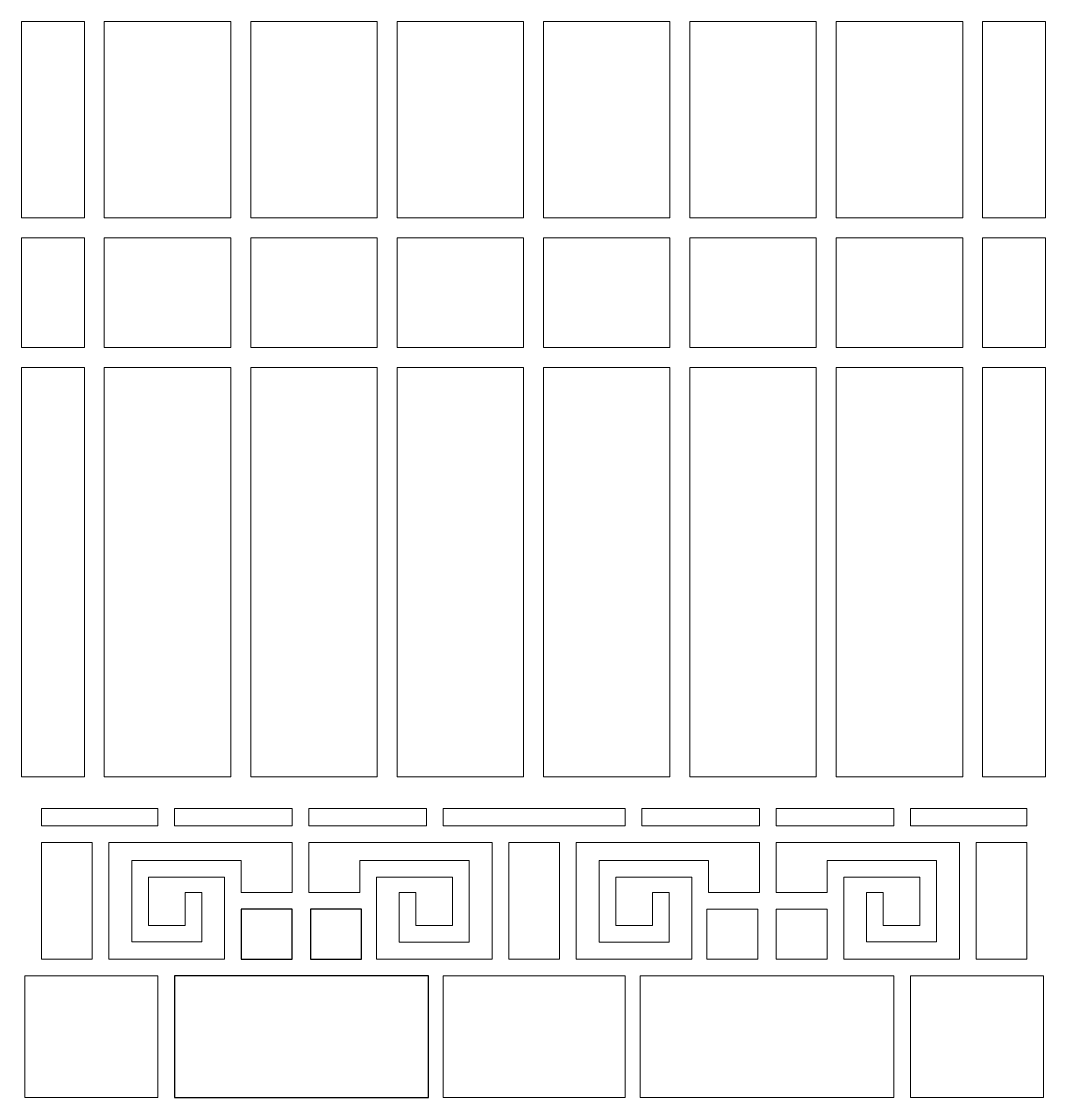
# Model space of a CAD drawing. Header units: centimetres. Extents: x 14 to 245, y -125 to 79.
# Drawn here: x 152.3 to 244.7, y -39 to 58.1 of the extents above; entities that cross this region are included whole.
import ezdxf

# ---------------------------------------------------------------- set-up
doc = ezdxf.new("R2010")
doc.units = ezdxf.units.CM
doc.header["$MEASUREMENT"] = 0
doc.layers.add('layer 1', color=7, linetype='Continuous')

msp = doc.modelspace()

# ---------------------------------------------------------------- linework, layer by layer
at = {"layer": 'layer 1', "color": 230, "lineweight": 9}
for points in [[(154.07378, -14.49956), (164.58172, -14.49956), (164.58172, -12.95136), (154.07378, -12.95136), (154.07378, -14.49956)], [(166.08116, -14.49779), (176.7038, -14.49779), (176.7038, -12.94959), (166.08116, -12.94959), (166.08116, -14.49779)], [(178.20519, -14.49982), (188.82783, -14.49982), (188.82783, -12.95162), (178.20519, -12.95162), (178.20519, -14.49982)], [(208.2479, -14.49982), (218.87054, -14.49982), (218.87054, -12.95162), (208.2479, -12.95162), (208.2479, -14.49982)], [(220.37193, -14.49779), (230.99457, -14.49779), (230.99457, -12.94959), (220.37193, -12.94959), (220.37193, -14.49779)], [(232.49401, -14.49956), (243.00195, -14.49956), (243.00195, -12.95136), (232.49401, -12.95136), (232.49401, -14.49956)], [(154.07671, -26.54219), (158.66553, -26.54219), (158.66553, -15.99883), (154.07671, -15.99883), (154.07671, -26.54219)], [(196.24346, -26.54422), (200.83228, -26.54422), (200.83228, -16.00086), (196.24346, -16.00086), (196.24346, -26.54422)], [(238.4102, -26.54219), (242.99902, -26.54219), (242.99902, -15.99883), (238.4102, -15.99883), (238.4102, -26.54219)]]:
    msp.add_lwpolyline(points, close=True, dxfattribs=at)
for points, knots in [([(152.28316, 40.35688), (152.28316, 40.35688), (152.28364, 58.08754), (152.28364, 58.08754), (152.28364, 58.08754), (152.28364, 58.08754), (157.9524, 58.08605), (157.9524, 58.08605), (157.9524, 58.08605), (157.9524, 58.08605), (157.9524, 40.35688), (157.9524, 40.35688), (157.9524, 40.35688), (157.9524, 40.35688), (152.28316, 40.35688), (152.28316, 40.35688)], [0, 0, 0, 0, 0.2, 0.2, 0.2, 0.2, 0.4, 0.4, 0.4, 0.4, 0.6, 0.6, 0.6, 0.6, 1, 1, 1, 1]), ([(171.16039, 58.08606), (171.16039, 58.08606), (159.75239, 58.08605), (159.75239, 58.08605), (159.75239, 58.08605), (159.75239, 58.08605), (159.75239, 40.35688), (159.75239, 40.35688), (159.75239, 40.35688), (159.75239, 40.35688), (171.16039, 40.35687), (171.16039, 40.35687), (171.16039, 40.35687), (171.16039, 40.35687), (171.16039, 58.08606), (171.16039, 58.08606)], [0, 0, 0, 0, 0.2, 0.2, 0.2, 0.2, 0.4, 0.4, 0.4, 0.4, 0.6, 0.6, 0.6, 0.6, 1, 1, 1, 1]), ([(184.3684, 58.08606), (184.3684, 58.08606), (172.9604, 58.08606), (172.9604, 58.08606), (172.9604, 58.08606), (172.9604, 58.08606), (172.9604, 40.35688), (172.9604, 40.35688), (172.9604, 40.35688), (172.9604, 40.35688), (184.3684, 40.35687), (184.3684, 40.35687), (184.3684, 40.35687), (184.3684, 40.35687), (184.3684, 58.08606), (184.3684, 58.08606)], [0, 0, 0, 0, 0.2, 0.2, 0.2, 0.2, 0.4, 0.4, 0.4, 0.4, 0.6, 0.6, 0.6, 0.6, 1, 1, 1, 1]), ([(186.16839, 58.08606), (186.16839, 58.08606), (197.5764, 58.08606), (197.5764, 58.08606), (197.5764, 58.08606), (197.5764, 58.08606), (197.5764, 40.35689), (197.5764, 40.35689), (197.5764, 40.35689), (197.5764, 40.35689), (186.16839, 40.35687), (186.16839, 40.35687), (186.16839, 40.35687), (186.16839, 40.35687), (186.16839, 58.08606), (186.16839, 58.08606)], [0, 0, 0, 0, 0.2, 0.2, 0.2, 0.2, 0.4, 0.4, 0.4, 0.4, 0.6, 0.6, 0.6, 0.6, 1, 1, 1, 1]), ([(210.7844, 58.08606), (210.7844, 58.08606), (199.3764, 58.08606), (199.3764, 58.08606), (199.3764, 58.08606), (199.3764, 58.08606), (199.3764, 40.35688), (199.3764, 40.35688), (199.3764, 40.35688), (199.3764, 40.35688), (210.7844, 40.35688), (210.7844, 40.35688), (210.7844, 40.35688), (210.7844, 40.35688), (210.7844, 58.08606), (210.7844, 58.08606)], [0, 0, 0, 0, 0.2, 0.2, 0.2, 0.2, 0.4, 0.4, 0.4, 0.4, 0.6, 0.6, 0.6, 0.6, 1, 1, 1, 1]), ([(223.9924, 58.08607), (223.9924, 58.08607), (212.58439, 58.08606), (212.58439, 58.08606), (212.58439, 58.08606), (212.58439, 58.08606), (212.58439, 40.35687), (212.58439, 40.35687), (212.58439, 40.35687), (212.58439, 40.35687), (223.9924, 40.35689), (223.9924, 40.35689), (223.9924, 40.35689), (223.9924, 40.35689), (223.9924, 58.08607), (223.9924, 58.08607)], [0, 0, 0, 0, 0.2, 0.2, 0.2, 0.2, 0.4, 0.4, 0.4, 0.4, 0.6, 0.6, 0.6, 0.6, 1, 1, 1, 1]), ([(237.2004, 58.08606), (237.2004, 58.08606), (225.7924, 58.08606), (225.7924, 58.08606), (225.7924, 58.08606), (225.7924, 58.08606), (225.7924, 40.35688), (225.7924, 40.35688), (225.7924, 40.35688), (225.7924, 40.35688), (237.2004, 40.35689), (237.2004, 40.35689), (237.2004, 40.35689), (237.2004, 40.35689), (237.2004, 58.08606), (237.2004, 58.08606)], [0, 0, 0, 0, 0.2, 0.2, 0.2, 0.2, 0.4, 0.4, 0.4, 0.4, 0.6, 0.6, 0.6, 0.6, 1, 1, 1, 1]), ([(244.67019, 40.35688), (244.67019, 40.35688), (244.67034, 58.08606), (244.67034, 58.08606), (244.67034, 58.08606), (244.67034, 58.08606), (239.0004, 58.08607), (239.0004, 58.08607), (239.0004, 58.08607), (239.0004, 58.08607), (239.0004, 40.35688), (239.0004, 40.35688), (239.0004, 40.35688), (239.0004, 40.35688), (244.67019, 40.35688), (244.67019, 40.35688)], [0, 0, 0, 0, 0.2, 0.2, 0.2, 0.2, 0.4, 0.4, 0.4, 0.4, 0.6, 0.6, 0.6, 0.6, 1, 1, 1, 1]), ([(152.28256, 28.67288), (152.28256, 28.67288), (157.9524, 28.67288), (157.9524, 28.67288), (157.9524, 28.67288), (157.9524, 28.67288), (157.9524, 38.55688), (157.9524, 38.55688), (157.9524, 38.55688), (157.9524, 38.55688), (152.28261, 38.55688), (152.28261, 38.55688), (152.28261, 38.55688), (152.28261, 38.55688), (152.28256, 28.67288), (152.28256, 28.67288)], [0, 0, 0, 0, 0.2, 0.2, 0.2, 0.2, 0.4, 0.4, 0.4, 0.4, 0.6, 0.6, 0.6, 0.6, 1, 1, 1, 1]), ([(159.75239, 38.5569), (159.75239, 38.5569), (159.75237, 28.67288), (159.75237, 28.67288), (159.75237, 28.67288), (159.75237, 28.67288), (171.16039, 28.67288), (171.16039, 28.67288), (171.16039, 28.67288), (171.16039, 28.67288), (171.16039, 38.55688), (171.16039, 38.55688), (171.16039, 38.55688), (171.16039, 38.55688), (159.75239, 38.5569), (159.75239, 38.5569)], [0, 0, 0, 0, 0.2, 0.2, 0.2, 0.2, 0.4, 0.4, 0.4, 0.4, 0.6, 0.6, 0.6, 0.6, 1, 1, 1, 1]), ([(184.3684, 38.55688), (184.3684, 38.55688), (184.36841, 28.67288), (184.36841, 28.67288), (184.36841, 28.67288), (184.36841, 28.67288), (172.9604, 28.67288), (172.9604, 28.67288), (172.9604, 28.67288), (172.9604, 28.67288), (172.9604, 38.55686), (172.9604, 38.55686), (172.9604, 38.55686), (172.9604, 38.55686), (184.3684, 38.55688), (184.3684, 38.55688)], [0, 0, 0, 0, 0.2, 0.2, 0.2, 0.2, 0.4, 0.4, 0.4, 0.4, 0.6, 0.6, 0.6, 0.6, 1, 1, 1, 1]), ([(186.16839, 38.55688), (186.16839, 38.55688), (186.16839, 28.67288), (186.16839, 28.67288), (186.16839, 28.67288), (186.16839, 28.67288), (197.5764, 28.67288), (197.5764, 28.67288), (197.5764, 28.67288), (197.5764, 28.67288), (197.5764, 38.5569), (197.5764, 38.5569), (197.5764, 38.5569), (197.5764, 38.5569), (186.16839, 38.55688), (186.16839, 38.55688)], [0, 0, 0, 0, 0.2, 0.2, 0.2, 0.2, 0.4, 0.4, 0.4, 0.4, 0.6, 0.6, 0.6, 0.6, 1, 1, 1, 1]), ([(210.7844, 38.5569), (210.7844, 38.5569), (210.7844, 28.67288), (210.7844, 28.67288), (210.7844, 28.67288), (210.7844, 28.67288), (199.3764, 28.67288), (199.3764, 28.67288), (199.3764, 28.67288), (199.3764, 28.67288), (199.3764, 38.55686), (199.3764, 38.55686), (199.3764, 38.55686), (199.3764, 38.55686), (210.7844, 38.5569), (210.7844, 38.5569)], [0, 0, 0, 0, 0.2, 0.2, 0.2, 0.2, 0.4, 0.4, 0.4, 0.4, 0.6, 0.6, 0.6, 0.6, 1, 1, 1, 1]), ([(223.9924, 38.55688), (223.9924, 38.55688), (223.9924, 28.67289), (223.9924, 28.67289), (223.9924, 28.67289), (223.9924, 28.67289), (212.58439, 28.67288), (212.58439, 28.67288), (212.58439, 28.67288), (212.58439, 28.67288), (212.58439, 38.5569), (212.58439, 38.5569), (212.58439, 38.5569), (212.58439, 38.5569), (223.9924, 38.55688), (223.9924, 38.55688)], [0, 0, 0, 0, 0.2, 0.2, 0.2, 0.2, 0.4, 0.4, 0.4, 0.4, 0.6, 0.6, 0.6, 0.6, 1, 1, 1, 1]), ([(237.2004, 38.55688), (237.2004, 38.55688), (237.2004, 28.67288), (237.2004, 28.67288), (237.2004, 28.67288), (237.2004, 28.67288), (225.7924, 28.67288), (225.7924, 28.67288), (225.7924, 28.67288), (225.7924, 28.67288), (225.7924, 38.55688), (225.7924, 38.55688), (225.7924, 38.55688), (225.7924, 38.55688), (237.2004, 38.55688), (237.2004, 38.55688)], [0, 0, 0, 0, 0.2, 0.2, 0.2, 0.2, 0.4, 0.4, 0.4, 0.4, 0.6, 0.6, 0.6, 0.6, 1, 1, 1, 1]), ([(244.67024, 28.67288), (244.67024, 28.67288), (244.67019, 38.55688), (244.67019, 38.55688), (244.67019, 38.55688), (244.67019, 38.55688), (239.0004, 38.55688), (239.0004, 38.55688), (239.0004, 38.55688), (239.0004, 38.55688), (239.0004, 28.67288), (239.0004, 28.67288), (239.0004, 28.67288), (239.0004, 28.67288), (244.67024, 28.67288), (244.67024, 28.67288)], [0, 0, 0, 0, 0.2, 0.2, 0.2, 0.2, 0.4, 0.4, 0.4, 0.4, 0.6, 0.6, 0.6, 0.6, 1, 1, 1, 1]), ([(152.28356, -10.07466), (152.28356, -10.07466), (152.2832, 26.87288), (152.2832, 26.87288), (152.2832, 26.87288), (152.2832, 26.87288), (157.9524, 26.87288), (157.9524, 26.87288), (157.9524, 26.87288), (157.9524, 26.87288), (157.9524, -10.07546), (157.9524, -10.07546), (157.9524, -10.07546), (157.9524, -10.07546), (152.28356, -10.07466), (152.28356, -10.07466)], [0, 0, 0, 0, 0.2, 0.2, 0.2, 0.2, 0.4, 0.4, 0.4, 0.4, 0.6, 0.6, 0.6, 0.6, 1, 1, 1, 1]), ([(159.75239, 26.87286), (159.75239, 26.87286), (159.75239, -10.07546), (159.75239, -10.07546), (159.75239, -10.07546), (159.75239, -10.07546), (171.16039, -10.07546), (171.16039, -10.07546), (171.16039, -10.07546), (171.16039, -10.07546), (171.1604, 26.87288), (171.1604, 26.87288), (171.1604, 26.87288), (171.1604, 26.87288), (159.75239, 26.87286), (159.75239, 26.87286)], [0, 0, 0, 0, 0.2, 0.2, 0.2, 0.2, 0.4, 0.4, 0.4, 0.4, 0.6, 0.6, 0.6, 0.6, 1, 1, 1, 1]), ([(172.9604, 26.87289), (172.9604, 26.87289), (172.9604, -10.09498), (172.9604, -10.09498), (172.9604, -10.09498), (172.9604, -10.09498), (184.36841, -10.07546), (184.36841, -10.07546), (184.36841, -10.07546), (184.36841, -10.07546), (184.36841, 26.87288), (184.36841, 26.87288), (184.36841, 26.87288), (184.36841, 26.87288), (172.9604, 26.87289), (172.9604, 26.87289)], [0, 0, 0, 0, 0.2, 0.2, 0.2, 0.2, 0.4, 0.4, 0.4, 0.4, 0.6, 0.6, 0.6, 0.6, 1, 1, 1, 1]), ([(186.1684, -10.09498), (186.1684, -10.09498), (186.1684, 26.87289), (186.1684, 26.87289), (186.1684, 26.87289), (186.1684, 26.87289), (197.5764, 26.87289), (197.5764, 26.87289), (197.5764, 26.87289), (197.5764, 26.87289), (197.5764, -10.09498), (197.5764, -10.09498), (197.5764, -10.09498), (197.5764, -10.09498), (186.1684, -10.09498), (186.1684, -10.09498)], [0, 0, 0, 0, 0.2, 0.2, 0.2, 0.2, 0.4, 0.4, 0.4, 0.4, 0.6, 0.6, 0.6, 0.6, 1, 1, 1, 1]), ([(210.78441, -10.07546), (210.78441, -10.07546), (210.7844, 26.87287), (210.7844, 26.87287), (210.7844, 26.87287), (210.7844, 26.87287), (199.3764, 26.87288), (199.3764, 26.87288), (199.3764, 26.87288), (199.3764, 26.87288), (199.37641, -10.07546), (199.37641, -10.07546), (199.37641, -10.07546), (199.37641, -10.07546), (210.78441, -10.07546), (210.78441, -10.07546)], [0, 0, 0, 0, 0.2, 0.2, 0.2, 0.2, 0.4, 0.4, 0.4, 0.4, 0.6, 0.6, 0.6, 0.6, 1, 1, 1, 1]), ([(223.9924, 26.87287), (223.9924, 26.87287), (212.5844, 26.87288), (212.5844, 26.87288), (212.5844, 26.87288), (212.5844, 26.87288), (212.58439, -10.07546), (212.58439, -10.07546), (212.58439, -10.07546), (212.58439, -10.07546), (223.9924, -10.09498), (223.9924, -10.09498), (223.9924, -10.09498), (223.9924, -10.09498), (223.9924, 26.87287), (223.9924, 26.87287)], [0, 0, 0, 0, 0.2, 0.2, 0.2, 0.2, 0.4, 0.4, 0.4, 0.4, 0.6, 0.6, 0.6, 0.6, 1, 1, 1, 1]), ([(237.2004, 26.87289), (237.2004, 26.87289), (225.7924, 26.87288), (225.7924, 26.87288), (225.7924, 26.87288), (225.7924, 26.87288), (225.79241, -10.07546), (225.79241, -10.07546), (225.79241, -10.07546), (225.79241, -10.07546), (237.20041, -10.07546), (237.20041, -10.07546), (237.20041, -10.07546), (237.20041, -10.07546), (237.2004, 26.87289), (237.2004, 26.87289)], [0, 0, 0, 0, 0.2, 0.2, 0.2, 0.2, 0.4, 0.4, 0.4, 0.4, 0.6, 0.6, 0.6, 0.6, 1, 1, 1, 1]), ([(244.6703, -10.07492), (244.6703, -10.07492), (244.67024, 26.87288), (244.67024, 26.87288), (244.67024, 26.87288), (244.67024, 26.87288), (239.0004, 26.87288), (239.0004, 26.87288), (239.0004, 26.87288), (239.0004, 26.87288), (239.0004, -10.07546), (239.0004, -10.07546), (239.0004, -10.07546), (239.0004, -10.07546), (244.6703, -10.07492), (244.6703, -10.07492)], [0, 0, 0, 0, 0.2, 0.2, 0.2, 0.2, 0.4, 0.4, 0.4, 0.4, 0.6, 0.6, 0.6, 0.6, 1, 1, 1, 1]), ([(190.32725, -12.95339), (190.32725, -12.95339), (190.32725, -14.5016), (190.32725, -14.5016), (190.32725, -14.5016), (190.32725, -14.5016), (206.74848, -14.5016), (206.74848, -14.5016), (206.74848, -14.5016), (206.74848, -14.5016), (206.74848, -12.95339), (206.74848, -12.95339), (206.74848, -12.95339), (206.74848, -12.95339), (190.32725, -12.95339), (190.32725, -12.95339)], [0, 0, 0, 0, 0.2, 0.2, 0.2, 0.2, 0.4, 0.4, 0.4, 0.4, 0.6, 0.6, 0.6, 0.6, 1, 1, 1, 1]), ([(170.60883, -19.1511), (170.60883, -19.1511), (170.60883, -26.5398), (170.60883, -26.5398), (170.60883, -26.5398), (170.60883, -26.5398), (160.17016, -26.53946), (160.17016, -26.53946), (160.17016, -26.53946), (160.17016, -26.53946), (160.17016, -15.99973), (160.17016, -15.99973), (160.17016, -15.99973), (160.17016, -15.99973), (176.70464, -15.99973), (176.70464, -15.99973), (176.70464, -15.99973), (176.70464, -15.99973), (176.70464, -20.52757), (176.70464, -20.52757), (176.70464, -20.52757), (176.70464, -20.52757), (172.11136, -20.52757), (172.11136, -20.52757), (172.11136, -20.52757), (172.11136, -20.52757), (172.11136, -17.65081), (172.11136, -17.65081), (172.11136, -17.65081), (172.11136, -17.65081), (162.22679, -17.65081), (162.22679, -17.65081), (162.22679, -17.65081), (162.22679, -17.65081), (162.22679, -24.99298), (162.22679, -24.99298), (162.22679, -24.99298), (162.22679, -24.99298), (168.55232, -24.99321), (168.55232, -24.99321), (168.55232, -24.99321), (168.55232, -24.99321), (168.55279, -20.52772), (168.55279, -20.52772), (168.55279, -20.52772), (168.55279, -20.52772), (167.05292, -20.52765), (167.05292, -20.52765), (167.05292, -20.52765), (167.05292, -20.52765), (167.05292, -23.49323), (167.05292, -23.49323), (167.05292, -23.49323), (167.05292, -23.49323), (163.72682, -23.49323), (163.72682, -23.49323), (163.72682, -23.49323), (163.72682, -23.49323), (163.72682, -19.15096), (163.72682, -19.15096), (163.72682, -19.15096), (163.72682, -19.15096), (170.60883, -19.1511), (170.60883, -19.1511)], [0, 0, 0, 0, 0.05882353, 0.05882353, 0.05882353, 0.05882353, 0.11764706, 0.11764706, 0.11764706, 0.11764706, 0.17647059, 0.17647059, 0.17647059, 0.17647059, 0.23529412, 0.23529412, 0.23529412, 0.23529412, 0.29411765, 0.29411765, 0.29411765, 0.29411765, 0.35294118, 0.35294118, 0.35294118, 0.35294118, 0.41176471, 0.41176471, 0.41176471, 0.41176471, 0.47058824, 0.47058824, 0.47058824, 0.47058824, 0.52941176, 0.52941176, 0.52941176, 0.52941176, 0.58823529, 0.58823529, 0.58823529, 0.58823529, 0.64705882, 0.64705882, 0.64705882, 0.64705882, 0.70588235, 0.70588235, 0.70588235, 0.70588235, 0.76470588, 0.76470588, 0.76470588, 0.76470588, 0.82352941, 0.82352941, 0.82352941, 0.82352941, 0.88235294, 0.88235294, 0.88235294, 0.88235294, 1, 1, 1, 1]), ([(184.30016, -19.15313), (184.30016, -19.15313), (184.30016, -26.54183), (184.30016, -26.54183), (184.30016, -26.54183), (184.30016, -26.54183), (194.73883, -26.54149), (194.73883, -26.54149), (194.73883, -26.54149), (194.73883, -26.54149), (194.73883, -16.00176), (194.73883, -16.00176), (194.73883, -16.00176), (194.73883, -16.00176), (178.20435, -16.00176), (178.20435, -16.00176), (178.20435, -16.00176), (178.20435, -16.00176), (178.20435, -20.5296), (178.20435, -20.5296), (178.20435, -20.5296), (178.20435, -20.5296), (182.79763, -20.5296), (182.79763, -20.5296), (182.79763, -20.5296), (182.79763, -20.5296), (182.79763, -17.65284), (182.79763, -17.65284), (182.79763, -17.65284), (182.79763, -17.65284), (192.6822, -17.65284), (192.6822, -17.65284), (192.6822, -17.65284), (192.6822, -17.65284), (192.6822, -24.99501), (192.6822, -24.99501), (192.6822, -24.99501), (192.6822, -24.99501), (186.35667, -24.99524), (186.35667, -24.99524), (186.35667, -24.99524), (186.35667, -24.99524), (186.3562, -20.52975), (186.3562, -20.52975), (186.3562, -20.52975), (186.3562, -20.52975), (187.85607, -20.52968), (187.85607, -20.52968), (187.85607, -20.52968), (187.85607, -20.52968), (187.85607, -23.49526), (187.85607, -23.49526), (187.85607, -23.49526), (187.85607, -23.49526), (191.18217, -23.49526), (191.18217, -23.49526), (191.18217, -23.49526), (191.18217, -23.49526), (191.18217, -19.15299), (191.18217, -19.15299), (191.18217, -19.15299), (191.18217, -19.15299), (184.30016, -19.15313), (184.30016, -19.15313)], [0, 0, 0, 0, 0.05882353, 0.05882353, 0.05882353, 0.05882353, 0.11764706, 0.11764706, 0.11764706, 0.11764706, 0.17647059, 0.17647059, 0.17647059, 0.17647059, 0.23529412, 0.23529412, 0.23529412, 0.23529412, 0.29411765, 0.29411765, 0.29411765, 0.29411765, 0.35294118, 0.35294118, 0.35294118, 0.35294118, 0.41176471, 0.41176471, 0.41176471, 0.41176471, 0.47058824, 0.47058824, 0.47058824, 0.47058824, 0.52941176, 0.52941176, 0.52941176, 0.52941176, 0.58823529, 0.58823529, 0.58823529, 0.58823529, 0.64705882, 0.64705882, 0.64705882, 0.64705882, 0.70588235, 0.70588235, 0.70588235, 0.70588235, 0.76470588, 0.76470588, 0.76470588, 0.76470588, 0.82352941, 0.82352941, 0.82352941, 0.82352941, 0.88235294, 0.88235294, 0.88235294, 0.88235294, 1, 1, 1, 1]), ([(212.77557, -19.15313), (212.77557, -19.15313), (212.77557, -26.54183), (212.77557, -26.54183), (212.77557, -26.54183), (212.77557, -26.54183), (202.3369, -26.54149), (202.3369, -26.54149), (202.3369, -26.54149), (202.3369, -26.54149), (202.3369, -16.00176), (202.3369, -16.00176), (202.3369, -16.00176), (202.3369, -16.00176), (218.87138, -16.00176), (218.87138, -16.00176), (218.87138, -16.00176), (218.87138, -16.00176), (218.87138, -20.5296), (218.87138, -20.5296), (218.87138, -20.5296), (218.87138, -20.5296), (214.2781, -20.5296), (214.2781, -20.5296), (214.2781, -20.5296), (214.2781, -20.5296), (214.2781, -17.65284), (214.2781, -17.65284), (214.2781, -17.65284), (214.2781, -17.65284), (204.39353, -17.65284), (204.39353, -17.65284), (204.39353, -17.65284), (204.39353, -17.65284), (204.39353, -24.99501), (204.39353, -24.99501), (204.39353, -24.99501), (204.39353, -24.99501), (210.71906, -24.99524), (210.71906, -24.99524), (210.71906, -24.99524), (210.71906, -24.99524), (210.71953, -20.52975), (210.71953, -20.52975), (210.71953, -20.52975), (210.71953, -20.52975), (209.21966, -20.52968), (209.21966, -20.52968), (209.21966, -20.52968), (209.21966, -20.52968), (209.21966, -23.49526), (209.21966, -23.49526), (209.21966, -23.49526), (209.21966, -23.49526), (205.89356, -23.49526), (205.89356, -23.49526), (205.89356, -23.49526), (205.89356, -23.49526), (205.89356, -19.15299), (205.89356, -19.15299), (205.89356, -19.15299), (205.89356, -19.15299), (212.77557, -19.15313), (212.77557, -19.15313)], [0, 0, 0, 0, 0.05882353, 0.05882353, 0.05882353, 0.05882353, 0.11764706, 0.11764706, 0.11764706, 0.11764706, 0.17647059, 0.17647059, 0.17647059, 0.17647059, 0.23529412, 0.23529412, 0.23529412, 0.23529412, 0.29411765, 0.29411765, 0.29411765, 0.29411765, 0.35294118, 0.35294118, 0.35294118, 0.35294118, 0.41176471, 0.41176471, 0.41176471, 0.41176471, 0.47058824, 0.47058824, 0.47058824, 0.47058824, 0.52941176, 0.52941176, 0.52941176, 0.52941176, 0.58823529, 0.58823529, 0.58823529, 0.58823529, 0.64705882, 0.64705882, 0.64705882, 0.64705882, 0.70588235, 0.70588235, 0.70588235, 0.70588235, 0.76470588, 0.76470588, 0.76470588, 0.76470588, 0.82352941, 0.82352941, 0.82352941, 0.82352941, 0.88235294, 0.88235294, 0.88235294, 0.88235294, 1, 1, 1, 1]), ([(226.4669, -19.1511), (226.4669, -19.1511), (226.4669, -26.5398), (226.4669, -26.5398), (226.4669, -26.5398), (226.4669, -26.5398), (236.90557, -26.53946), (236.90557, -26.53946), (236.90557, -26.53946), (236.90557, -26.53946), (236.90557, -15.99973), (236.90557, -15.99973), (236.90557, -15.99973), (236.90557, -15.99973), (220.37109, -15.99973), (220.37109, -15.99973), (220.37109, -15.99973), (220.37109, -15.99973), (220.37109, -20.52757), (220.37109, -20.52757), (220.37109, -20.52757), (220.37109, -20.52757), (224.96437, -20.52757), (224.96437, -20.52757), (224.96437, -20.52757), (224.96437, -20.52757), (224.96437, -17.65081), (224.96437, -17.65081), (224.96437, -17.65081), (224.96437, -17.65081), (234.84894, -17.65081), (234.84894, -17.65081), (234.84894, -17.65081), (234.84894, -17.65081), (234.84894, -24.99298), (234.84894, -24.99298), (234.84894, -24.99298), (234.84894, -24.99298), (228.52341, -24.99321), (228.52341, -24.99321), (228.52341, -24.99321), (228.52341, -24.99321), (228.52294, -20.52772), (228.52294, -20.52772), (228.52294, -20.52772), (228.52294, -20.52772), (230.02281, -20.52765), (230.02281, -20.52765), (230.02281, -20.52765), (230.02281, -20.52765), (230.02281, -23.49323), (230.02281, -23.49323), (230.02281, -23.49323), (230.02281, -23.49323), (233.34891, -23.49323), (233.34891, -23.49323), (233.34891, -23.49323), (233.34891, -23.49323), (233.34891, -19.15096), (233.34891, -19.15096), (233.34891, -19.15096), (233.34891, -19.15096), (226.4669, -19.1511), (226.4669, -19.1511)], [0, 0, 0, 0, 0.05882353, 0.05882353, 0.05882353, 0.05882353, 0.11764706, 0.11764706, 0.11764706, 0.11764706, 0.17647059, 0.17647059, 0.17647059, 0.17647059, 0.23529412, 0.23529412, 0.23529412, 0.23529412, 0.29411765, 0.29411765, 0.29411765, 0.29411765, 0.35294118, 0.35294118, 0.35294118, 0.35294118, 0.41176471, 0.41176471, 0.41176471, 0.41176471, 0.47058824, 0.47058824, 0.47058824, 0.47058824, 0.52941176, 0.52941176, 0.52941176, 0.52941176, 0.58823529, 0.58823529, 0.58823529, 0.58823529, 0.64705882, 0.64705882, 0.64705882, 0.64705882, 0.70588235, 0.70588235, 0.70588235, 0.70588235, 0.76470588, 0.76470588, 0.76470588, 0.76470588, 0.82352941, 0.82352941, 0.82352941, 0.82352941, 0.88235294, 0.88235294, 0.88235294, 0.88235294, 1, 1, 1, 1]), ([(218.71074, -26.54181), (218.71074, -26.54181), (218.71074, -22.02558), (218.71074, -22.02558), (218.71074, -22.02558), (218.71074, -22.02558), (214.11426, -22.02558), (214.11426, -22.02558), (214.11426, -22.02558), (214.11426, -22.02558), (214.11426, -26.54181), (214.11426, -26.54181), (214.11426, -26.54181), (214.11426, -26.54181), (218.71074, -26.54181), (218.71074, -26.54181)], [0, 0, 0, 0, 0.2, 0.2, 0.2, 0.2, 0.4, 0.4, 0.4, 0.4, 0.6, 0.6, 0.6, 0.6, 1, 1, 1, 1]), ([(224.96701, -26.54181), (224.96701, -26.54181), (224.96702, -22.02558), (224.96702, -22.02558), (224.96702, -22.02558), (224.96702, -22.02558), (220.37054, -22.02558), (220.37054, -22.02558), (220.37054, -22.02558), (220.37054, -22.02558), (220.37054, -26.54181), (220.37054, -26.54181), (220.37054, -26.54181), (220.37054, -26.54181), (224.96701, -26.54181), (224.96701, -26.54181)], [0, 0, 0, 0, 0.2, 0.2, 0.2, 0.2, 0.4, 0.4, 0.4, 0.4, 0.6, 0.6, 0.6, 0.6, 1, 1, 1, 1]), ([(152.57475, -39.02786), (152.57475, -39.02786), (164.58174, -39.02786), (164.58174, -39.02786), (164.58174, -39.02786), (164.58174, -39.02786), (164.58174, -28.04068), (164.58174, -28.04068), (164.58174, -28.04068), (164.58174, -28.04068), (152.57475, -28.04068), (152.57475, -28.04068), (152.57475, -28.04068), (152.57475, -28.04068), (152.57475, -39.02786), (152.57475, -39.02786)], [0, 0, 0, 0, 0.2, 0.2, 0.2, 0.2, 0.4, 0.4, 0.4, 0.4, 0.6, 0.6, 0.6, 0.6, 1, 1, 1, 1]), ([(206.74848, -39.02583), (206.74848, -39.02583), (190.32725, -39.02583), (190.32725, -39.02583), (190.32725, -39.02583), (190.32725, -39.02583), (190.32725, -28.04271), (190.32725, -28.04271), (190.32725, -28.04271), (190.32725, -28.04271), (206.74848, -28.04271), (206.74848, -28.04271), (206.74848, -28.04271), (206.74848, -28.04271), (206.74848, -39.02583), (206.74848, -39.02583)], [0, 0, 0, 0, 0.2, 0.2, 0.2, 0.2, 0.4, 0.4, 0.4, 0.4, 0.6, 0.6, 0.6, 0.6, 1, 1, 1, 1]), ([(230.9938, -39.02786), (230.9938, -39.02786), (208.08748, -39.02786), (208.08748, -39.02786), (208.08748, -39.02786), (208.08748, -39.02786), (208.08748, -28.04068), (208.08748, -28.04068), (208.08748, -28.04068), (208.08748, -28.04068), (230.9938, -28.04068), (230.9938, -28.04068), (230.9938, -28.04068), (230.9938, -28.04068), (230.9938, -39.02786), (230.9938, -39.02786)], [0, 0, 0, 0, 0.2, 0.2, 0.2, 0.2, 0.4, 0.4, 0.4, 0.4, 0.6, 0.6, 0.6, 0.6, 1, 1, 1, 1]), ([(244.50098, -39.02786), (244.50098, -39.02786), (232.49399, -39.02786), (232.49399, -39.02786), (232.49399, -39.02786), (232.49399, -39.02786), (232.49399, -28.04068), (232.49399, -28.04068), (232.49399, -28.04068), (232.49399, -28.04068), (244.50098, -28.04068), (244.50098, -28.04068), (244.50098, -28.04068), (244.50098, -28.04068), (244.50098, -39.02786), (244.50098, -39.02786)], [0, 0, 0, 0, 0.2, 0.2, 0.2, 0.2, 0.4, 0.4, 0.4, 0.4, 0.6, 0.6, 0.6, 0.6, 1, 1, 1, 1])]:
    msp.add_open_spline(points, degree=3, knots=knots, dxfattribs=at)
at = {"layer": 'layer 1', "color": 230}
for points in [[(172.10871, -26.53981), (172.10871, -26.53981), (172.10871, -22.02558), (172.10871, -22.02558), (172.10871, -22.02558), (172.10871, -22.02558), (176.70519, -22.02558), (176.70519, -22.02558), (176.70519, -22.02558), (176.70519, -22.02558), (176.70519, -26.53979), (176.70519, -26.53979), (176.70519, -26.53979), (176.70519, -26.53979), (172.10871, -26.53981), (172.10871, -26.53981)], [(178.36499, -26.5398), (178.36499, -26.5398), (178.36499, -22.02558), (178.36499, -22.02558), (178.36499, -22.02558), (178.36499, -22.02558), (182.96147, -22.02558), (182.96147, -22.02558), (182.96147, -22.02558), (182.96147, -22.02558), (182.96147, -26.53979), (182.96147, -26.53979), (182.96147, -26.53979), (182.96147, -26.53979), (178.36499, -26.5398), (178.36499, -26.5398)], [(188.98825, -39.02786), (188.98825, -39.02786), (166.08193, -39.02786), (166.08193, -39.02786), (166.08193, -39.02786), (166.08193, -39.02786), (166.08193, -28.04068), (166.08193, -28.04068), (166.08193, -28.04068), (166.08193, -28.04068), (188.98825, -28.04068), (188.98825, -28.04068), (188.98825, -28.04068), (188.98825, -28.04068), (188.98825, -39.02786), (188.98825, -39.02786)]]:
    msp.add_open_spline(points, degree=3, knots=[0, 0, 0, 0, 0.2, 0.2, 0.2, 0.2, 0.4, 0.4, 0.4, 0.4, 0.6, 0.6, 0.6, 0.6, 1, 1, 1, 1], dxfattribs=at)
at = {"layer": 'layer 1', "color": 250, "lineweight": 9}
for points, knots in [([(172.10871, -26.53981), (172.10871, -26.53981), (172.10871, -22.02558), (172.10871, -22.02558), (172.10871, -22.02558), (172.10871, -22.02558), (176.70519, -22.02558), (176.70519, -22.02558), (176.70519, -22.02558), (176.70519, -22.02558), (176.70519, -26.53979), (176.70519, -26.53979)], [0, 0, 0, 0, 0.25, 0.25, 0.25, 0.25, 0.5, 0.5, 0.5, 0.5, 1, 1, 1, 1]), ([(178.36499, -26.5398), (178.36499, -26.5398), (178.36499, -22.02558), (178.36499, -22.02558), (178.36499, -22.02558), (178.36499, -22.02558), (182.96147, -22.02558), (182.96147, -22.02558), (182.96147, -22.02558), (182.96147, -22.02558), (182.96147, -26.53979), (182.96147, -26.53979)], [0, 0, 0, 0, 0.25, 0.25, 0.25, 0.25, 0.5, 0.5, 0.5, 0.5, 1, 1, 1, 1]), ([(188.98825, -39.02786), (188.98825, -39.02786), (166.08193, -39.02786), (166.08193, -39.02786), (166.08193, -39.02786), (166.08193, -39.02786), (166.08193, -28.04068), (166.08193, -28.04068), (166.08193, -28.04068), (166.08193, -28.04068), (188.98825, -28.04068), (188.98825, -28.04068), (188.98825, -28.04068), (188.98825, -28.04068), (188.98825, -39.02786), (188.98825, -39.02786)], [0, 0, 0, 0, 0.2, 0.2, 0.2, 0.2, 0.4, 0.4, 0.4, 0.4, 0.6, 0.6, 0.6, 0.6, 1, 1, 1, 1])]:
    msp.add_open_spline(points, degree=3, knots=knots, dxfattribs=at)
for points in [[(172.10871, -26.5398), (172.10871, -26.5398), (176.70519, -26.5398), (176.70519, -26.5398)], [(178.36499, -26.5398), (178.36499, -26.5398), (182.96147, -26.5398), (182.96147, -26.5398)]]:
    msp.add_open_spline(points, degree=3, dxfattribs=at)

doc.saveas('drawing.dxf')
